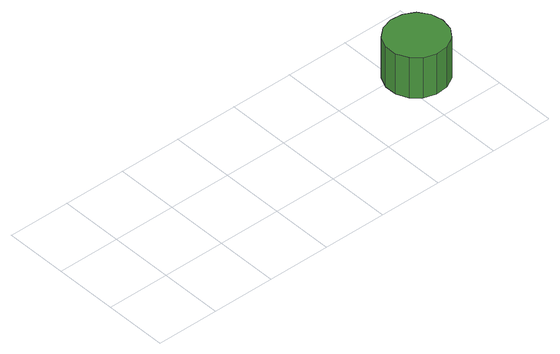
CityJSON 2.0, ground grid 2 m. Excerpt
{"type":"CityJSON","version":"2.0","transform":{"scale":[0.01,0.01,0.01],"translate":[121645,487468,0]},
"CityObjects":{
"tree1":{"type":"SolitaryVegetationObject","attributes":{"function":"something"}},
"tree2":{"type":"SolitaryVegetationObject","attributes":{"function":"something"}},
"tree3":{"type":"SolitaryVegetationObject","attributes":{"function":"something"},"geometry":[{"type":"MultiSurface","lod":"1","boundaries":[[[0,1,2,3,4,5,6,7,8,9,10,11,12,13,14]],[[15,16,17,18,19,20,21,22,23,24,25,26,27,28,29]],[[0,29,28,1]],[[1,28,27,2]],[[2,27,26,3]],[[3,26,25,4]],[[4,25,24,5]],[[5,24,23,6]],[[6,23,22,7]],[[7,22,21,8]],[[8,21,20,9]],[[9,20,19,10]],[[10,19,18,11]],[[11,18,17,12]],[[12,17,16,13]],[[13,16,15,14]],[[14,15,29,0]]]}]}
},
"vertices":[
[1149,172,148],[1141,211,148],[1118,243,148],[1083,262,148],[1044,266,148],[1006,254,148],[977,228,148],[961,192,148],[961,152,148],[977,116,148],[1006,89,148],[1044,77,148],[1083,81,148],[1118,101,148],[1141,133,148],[1141,133,6],[1118,101,6],[1083,81,6],[1044,77,6],[1006,89,6],[977,116,6],[961,152,6],[961,192,6],[977,228,6],[1006,254,6],[1044,266,6],[1083,262,6],[1118,243,6],[1141,211,6],[1149,172,6]
]}
